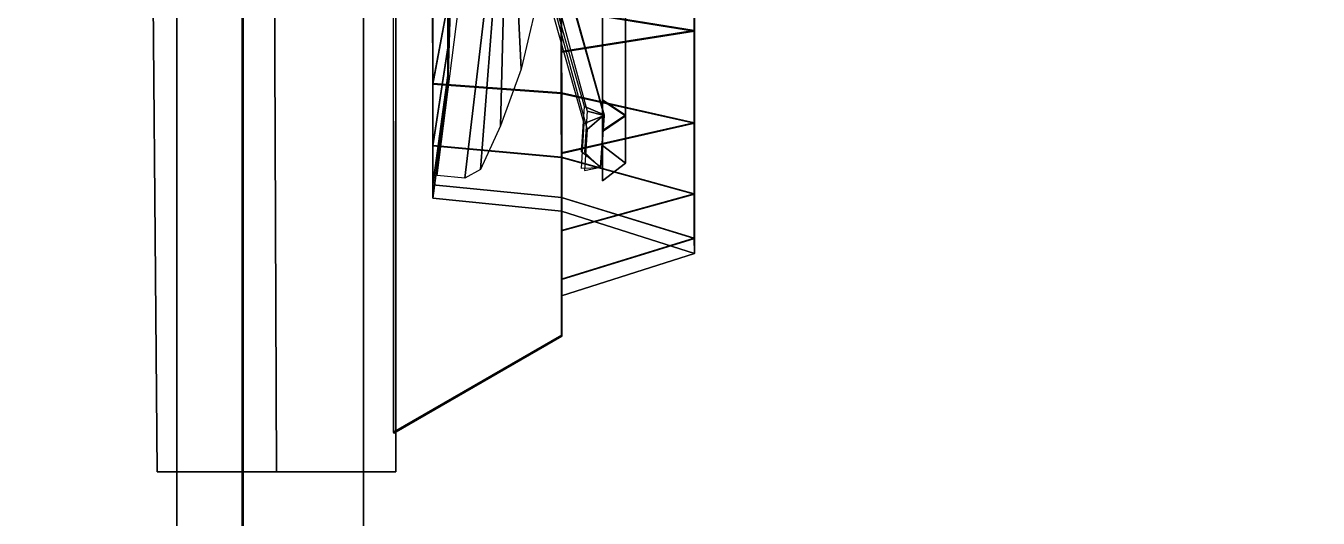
# Model space of a CAD drawing. Extents: x -9.3 to 15.5, y -7 to 5.4.
# Drawn here: x 5.247 to 6.631, y 2.561 to 3.089 of the extents above; entities that cross this region are included whole.
import ezdxf

# ---------------------------------------------------------------- set-up
doc = ezdxf.new("R2010")
doc.units = 0

msp = doc.modelspace()

# ---------------------------------------------------------------- linework, layer by layer
for points in [[(5.2088, 4.8, 11), (5.2088, -5.8, 11), (5.4796, -6.0556, 11), (5.4796, 5.0556, 11)], [(5.4788, 5.055, 10.8), (5.4788, -6.055, 10.8), (5.4088, -6, 10.8), (5.4088, 5, 10.8)], [(5.4796, 5.0556, 11), (5.4796, -6.0556, 11), (5.4788, -6.055, 11), (5.4788, 5.055, 11)], [(5.4788, 5.055, 11), (5.4788, -6.055, 11), (5.4788, -6.055, 10.8), (5.4788, 5.055, 10.8)], [(5.4088, -4, 5.5), (5.4088, 5, 5.5), (5.4088, 5, 10.8), (5.4088, -6, 10.8)], [(5.6088, -3.8, 5.5), (5.6088, 4.8, 5.5), (5.4088, 5, 5.5), (5.4088, -4.0814, 5.5)], [(5.6088, -3.8, 4.7), (5.6088, 4.8, 4.7), (5.6088, 4.8, 5.5), (5.6088, -3.8, 5.5)], [(14.2088, -3.8, 4.7), (14.2088, 4.8, 4.7), (5.6088, 4.8, 4.7), (5.6088, -3.8, 4.7)], [(5.5126, 3.3248, 9.3418), (5.3817, 3.3248, 9.3418), (5.3878, 2.6109, 9.3418), (5.5156, 2.6109, 9.3418)], [(5.5126, 3.3248, 7.855), (5.5156, 2.6109, 7.855), (5.3878, 2.6109, 7.855), (5.3817, 3.3248, 7.855)], [(5.5126, 3.3248, 9.3418), (5.5156, 2.6109, 9.3418), (5.6434, 2.6109, 9.3418), (5.6434, 3.3248, 9.3418)], [(5.5126, 3.3248, 7.855), (5.6434, 3.3248, 7.855), (5.6434, 2.6109, 7.855), (5.5156, 2.6109, 7.855)], [(5.6406, 2.6534, 9.3052), (5.8207, 2.7574, 9.1949), (5.8206, 3.3228, 9.1944), (5.6405, 3.3229, 9.3046)], [(5.6434, 3.3248, 8.5984), (5.6434, 3.3248, 9.3418), (5.6434, 2.6109, 9.3418), (5.6434, 2.6109, 8.5984)], [(5.6434, 3.3248, 8.5984), (5.6434, 2.6109, 8.5984), (5.6434, 2.6109, 7.855), (5.6434, 3.3248, 7.855)], [(5.8206, 3.3228, 9.1944), (5.8207, 2.7574, 9.1949), (5.8206, 3.1874, 9.1002)], [(5.821, 2.7563, 7.9961), (5.641, 2.6521, 7.8859), (5.6409, 3.3216, 7.8852), (5.8209, 3.3217, 7.9956)], [(5.764, 3.3208, 8.5946), (5.7171, 2.9255, 8.5941), (5.6875, 2.9283, 8.5946), (5.7375, 3.3211, 8.5951)], [(5.7171, 2.9255, 8.5941), (5.764, 3.3208, 8.5946), (5.7339, 2.9347, 8.711)], [(5.764, 3.3208, 8.5946), (5.7553, 2.9816, 8.8074), (5.7339, 2.9347, 8.711)], [(5.7553, 2.9816, 8.8074), (5.764, 3.3208, 8.5946), (5.7775, 3.0425, 8.8974)], [(5.764, 3.3208, 8.5946), (5.8009, 3.1413, 8.9654), (5.7775, 3.0425, 8.8974)], [(5.821, 2.7563, 7.9961), (5.8209, 3.3217, 7.9956), (5.8209, 3.1864, 8.09)], [(5.9629, 3.0839, 9.0088), (5.8207, 3.1065, 8.9695), (5.8206, 3.2108, 9.0126), (5.9629, 3.1991, 9.0564)], [(5.8207, 3.0612, 9.0481), (5.9629, 3.0839, 9.0088), (5.9629, 3.1991, 9.0564), (5.8206, 3.1874, 9.1002)], [(5.8209, 3.1058, 8.2209), (5.9631, 3.0831, 8.1816), (5.9631, 3.1982, 8.1338), (5.8209, 3.21, 8.1776)], [(5.9631, 3.1982, 8.1338), (5.9631, 3.0831, 8.1816), (5.8209, 3.0604, 8.1423), (5.8209, 3.1864, 8.09)], [(5.7025, 3.193, 8.7244), (5.6991, 3.1125, 8.805), (5.6991, 3.0653, 8.7436), (5.7026, 3.1639, 8.6866)], [(5.6992, 3.1122, 8.3853), (5.7026, 3.1928, 8.4657), (5.7026, 3.1637, 8.5036), (5.6992, 3.065, 8.4468)], [(5.8207, 2.7574, 9.1949), (5.8207, 3.0612, 9.0481), (5.8206, 3.1874, 9.1002)], [(5.8209, 3.0604, 8.1423), (5.821, 2.7563, 7.9961), (5.8209, 3.1864, 8.09)], [(5.6828, 3.0269, 8.8908), (5.6991, 3.1125, 8.805), (5.6991, 3.1741, 8.8521), (5.6827, 3.1135, 8.9572)], [(5.6992, 3.1122, 8.3853), (5.6829, 3.0264, 8.2996), (5.6829, 3.1129, 8.2331), (5.6992, 3.1736, 8.338)], [(5.6992, 3.0356, 8.672), (5.7026, 3.1456, 8.6425), (5.7026, 3.1639, 8.6866), (5.6991, 3.0653, 8.7436)], [(5.7026, 3.1455, 8.5478), (5.6992, 3.0354, 8.5184), (5.6992, 3.065, 8.4468), (5.7026, 3.1637, 8.5036)], [(5.7026, 3.1456, 8.6425), (5.6992, 3.0356, 8.672), (5.6992, 3.0254, 8.5952), (5.7026, 3.1393, 8.5951)], [(5.6992, 3.0354, 8.5184), (5.7026, 3.1455, 8.5478), (5.7026, 3.1393, 8.5951), (5.6992, 3.0254, 8.5952)], [(5.8246, 3.1423, 8.4892), (5.8666, 2.9935, 8.4035), (5.8453, 3.0022, 8.3886), (5.8038, 3.1493, 8.4734)], [(5.8071, 3.1493, 8.7181), (5.8482, 2.9974, 8.806), (5.8665, 2.9927, 8.785), (5.8245, 3.1413, 8.699)], [(5.8245, 3.1413, 8.699), (5.8665, 2.9927, 8.785), (5.8452, 2.9841, 8.77), (5.8038, 3.1311, 8.6849)], [(5.8072, 3.1297, 8.5057), (5.8483, 2.9776, 8.4181), (5.8666, 2.9935, 8.4035), (5.8246, 3.1423, 8.4892)], [(5.8894, 2.9929, 8.786), (5.8647, 3.0093, 8.7764), (5.8646, 3.142, 8.9086), (5.8893, 3.1325, 8.9251)], [(5.8647, 2.9765, 8.7955), (5.8894, 2.9929, 8.786), (5.8893, 3.1325, 8.9251), (5.8646, 3.123, 8.9415)], [(5.8895, 3.1313, 8.2656), (5.8648, 3.1408, 8.282), (5.8647, 3.0086, 8.4147), (5.8895, 2.9922, 8.4052)], [(5.8648, 3.1218, 8.2492), (5.8895, 3.1313, 8.2656), (5.8895, 2.9922, 8.4052), (5.8648, 2.9757, 8.3958)], [(5.6827, 3.1135, 8.9572), (5.8207, 3.1065, 8.9695), (5.8207, 3.0169, 8.9009), (5.6828, 3.0269, 8.8908)], [(5.6991, 3.1125, 8.805), (5.6828, 3.0269, 8.8908), (5.6828, 2.9604, 8.8043), (5.6991, 3.0653, 8.7436)], [(5.8209, 3.1058, 8.2209), (5.6829, 3.1129, 8.2331), (5.6829, 3.0264, 8.2996), (5.8209, 3.0164, 8.2896)], [(5.6829, 3.0264, 8.2996), (5.6992, 3.1122, 8.3853), (5.6992, 3.065, 8.4468), (5.6829, 2.96, 8.3863)], [(5.8207, 3.1065, 8.9695), (5.9629, 3.0839, 9.0088), (5.963, 2.9849, 8.933), (5.8207, 3.0169, 8.9009)], [(5.9631, 3.0831, 8.1816), (5.8209, 3.1058, 8.2209), (5.8209, 3.0164, 8.2896), (5.9631, 2.9843, 8.2576)], [(5.963, 2.9849, 8.933), (5.9629, 3.0839, 9.0088), (5.8207, 3.0612, 9.0481), (5.8207, 2.9528, 8.9651)], [(5.9631, 3.0831, 8.1816), (5.9631, 2.9843, 8.2576), (5.8209, 2.9521, 8.2255), (5.8209, 3.0604, 8.1423)], [(5.6828, 2.9185, 8.7035), (5.6992, 3.0356, 8.672), (5.6991, 3.0653, 8.7436), (5.6828, 2.9604, 8.8043)], [(5.6992, 3.0354, 8.5184), (5.6829, 2.9183, 8.4871), (5.6829, 2.96, 8.3863), (5.6992, 3.065, 8.4468)], [(5.8207, 3.0612, 9.0481), (5.8207, 2.7574, 9.1949), (5.8207, 2.9528, 8.9651)], [(5.821, 2.7563, 7.9961), (5.8209, 3.0604, 8.1423), (5.8209, 2.9521, 8.2255)], [(5.6992, 3.0356, 8.672), (5.6828, 2.9185, 8.7035), (5.6829, 2.9042, 8.5953), (5.6992, 3.0254, 8.5952)], [(5.6829, 2.9183, 8.4871), (5.6992, 3.0354, 8.5184), (5.6992, 3.0254, 8.5952), (5.6829, 2.9042, 8.5953)], [(5.8207, 2.9481, 8.8114), (5.6828, 2.9604, 8.8043), (5.6828, 3.0269, 8.8908), (5.8207, 3.0169, 8.9009)], [(5.6829, 2.96, 8.3863), (5.8208, 2.9477, 8.3792), (5.8209, 3.0164, 8.2896), (5.6829, 3.0264, 8.2996)], [(5.963, 2.9089, 8.8342), (5.8207, 2.9481, 8.8114), (5.8207, 3.0169, 8.9009), (5.963, 2.9849, 8.933)], [(5.8208, 2.9477, 8.3792), (5.9631, 2.9085, 8.3566), (5.9631, 2.9843, 8.2576), (5.8209, 3.0164, 8.2896)], [(5.8894, 2.9415, 8.5957), (5.8647, 2.9605, 8.5957), (5.8647, 3.0093, 8.7764), (5.8894, 2.9929, 8.786)], [(5.8895, 2.9922, 8.4052), (5.8647, 3.0086, 8.4147), (5.8647, 2.9605, 8.5957), (5.8894, 2.9415, 8.5957)], [(5.8665, 2.9927, 8.785), (5.8625, 2.9366, 8.8175), (5.8421, 2.9358, 8.798), (5.8452, 2.9841, 8.77)], [(5.8666, 2.9935, 8.4035), (5.8626, 2.9373, 8.3711), (5.8422, 2.9538, 8.3607), (5.8453, 3.0022, 8.3886)], [(5.8482, 2.9974, 8.806), (5.8454, 2.9535, 8.8314), (5.8625, 2.9366, 8.8175), (5.8665, 2.9927, 8.785)], [(5.8483, 2.9776, 8.4181), (5.8455, 2.9337, 8.3928), (5.8626, 2.9373, 8.3711), (5.8666, 2.9935, 8.4035)], [(5.8647, 2.9225, 8.5957), (5.8894, 2.9415, 8.5957), (5.8894, 2.9929, 8.786), (5.8647, 2.9765, 8.7955)], [(5.8648, 2.9757, 8.3958), (5.8895, 2.9922, 8.4052), (5.8894, 2.9415, 8.5957), (5.8647, 2.9225, 8.5957)], [(5.963, 2.9089, 8.8342), (5.963, 2.9849, 8.933), (5.8207, 2.9528, 8.9651), (5.8207, 2.8696, 8.8569)], [(5.9631, 2.9843, 8.2576), (5.9631, 2.9085, 8.3566), (5.8209, 2.8691, 8.3339), (5.8209, 2.9521, 8.2255)], [(5.6828, 2.9604, 8.8043), (5.8207, 2.9481, 8.8114), (5.8208, 2.9049, 8.7072), (5.6828, 2.9185, 8.7035)], [(5.8208, 2.9477, 8.3792), (5.6829, 2.96, 8.3863), (5.6829, 2.9183, 8.4871), (5.8208, 2.9047, 8.4835)], [(5.8207, 2.7574, 9.1949), (5.8207, 2.8696, 8.8569), (5.8207, 2.9528, 8.9651)], [(5.8209, 2.8691, 8.3339), (5.821, 2.7563, 7.9961), (5.8209, 2.9521, 8.2255)], [(5.8207, 2.9481, 8.8114), (5.963, 2.9089, 8.8342), (5.963, 2.8611, 8.7191), (5.8208, 2.9049, 8.7072)], [(5.9631, 2.9085, 8.3566), (5.8208, 2.9477, 8.3792), (5.8208, 2.9047, 8.4835), (5.9631, 2.8609, 8.4718)], [(5.8208, 2.89, 8.5954), (5.6829, 2.9042, 8.5953), (5.6828, 2.9185, 8.7035), (5.8208, 2.9049, 8.7072)], [(5.6829, 2.9042, 8.5953), (5.8208, 2.89, 8.5954), (5.8208, 2.9047, 8.4835), (5.6829, 2.9183, 8.4871)], [(5.963, 2.8611, 8.7191), (5.963, 2.9089, 8.8342), (5.8207, 2.8696, 8.8569), (5.8208, 2.8172, 8.7308)], [(5.8209, 2.8691, 8.3339), (5.9631, 2.9085, 8.3566), (5.9631, 2.8609, 8.4718), (5.8208, 2.817, 8.4601)], [(5.9631, 2.8447, 8.5955), (5.8208, 2.89, 8.5954), (5.8208, 2.9049, 8.7072), (5.963, 2.8611, 8.7191)], [(5.8208, 2.89, 8.5954), (5.9631, 2.8447, 8.5955), (5.9631, 2.8609, 8.4718), (5.8208, 2.9047, 8.4835)], [(5.8207, 2.8696, 8.8569), (5.8207, 2.7574, 9.1949), (5.8208, 2.8172, 8.7308)], [(5.821, 2.7563, 7.9961), (5.8209, 2.8691, 8.3339), (5.8208, 2.817, 8.4601)], [(5.8208, 2.7993, 8.5955), (5.9631, 2.8447, 8.5955), (5.963, 2.8611, 8.7191), (5.8208, 2.8172, 8.7308)], [(5.9631, 2.8609, 8.4718), (5.9631, 2.8447, 8.5955), (5.8208, 2.7993, 8.5955), (5.8208, 2.817, 8.4601)], [(5.8207, 2.7574, 9.1949), (5.8208, 2.7568, 8.5955), (5.8208, 2.8172, 8.7308)], [(5.8208, 2.7568, 8.5955), (5.8208, 2.7993, 8.5955), (5.8208, 2.8172, 8.7308)], [(5.8208, 2.7568, 8.5955), (5.821, 2.7563, 7.9961), (5.8208, 2.817, 8.4601)], [(5.8208, 2.7993, 8.5955), (5.8208, 2.7568, 8.5955), (5.8208, 2.817, 8.4601)], [(5.6408, 2.6528, 8.5956), (5.8208, 2.7568, 8.5955), (5.8207, 2.7574, 9.1949), (5.6406, 2.6534, 9.3052)], [(5.641, 2.6521, 7.8859), (5.821, 2.7563, 7.9961), (5.8208, 2.7568, 8.5955), (5.6408, 2.6528, 8.5956)], [(5.5156, 2.6109, 8.5984), (5.5156, 2.6109, 9.3418), (5.3878, 2.6109, 9.3418), (5.3878, 2.6109, 8.5984)], [(5.5156, 2.6109, 8.5984), (5.3878, 2.6109, 8.5984), (5.3878, 2.6109, 7.855), (5.5156, 2.6109, 7.855)], [(5.5156, 2.6109, 8.5984), (5.5156, 2.6109, 7.855), (5.6434, 2.6109, 7.855), (5.6434, 2.6109, 8.5984)], [(5.5156, 2.6109, 8.5984), (5.6434, 2.6109, 8.5984), (5.6434, 2.6109, 9.3418), (5.5156, 2.6109, 9.3418)]]:
    msp.add_3dface(points)

doc.saveas('drawing.dxf')
